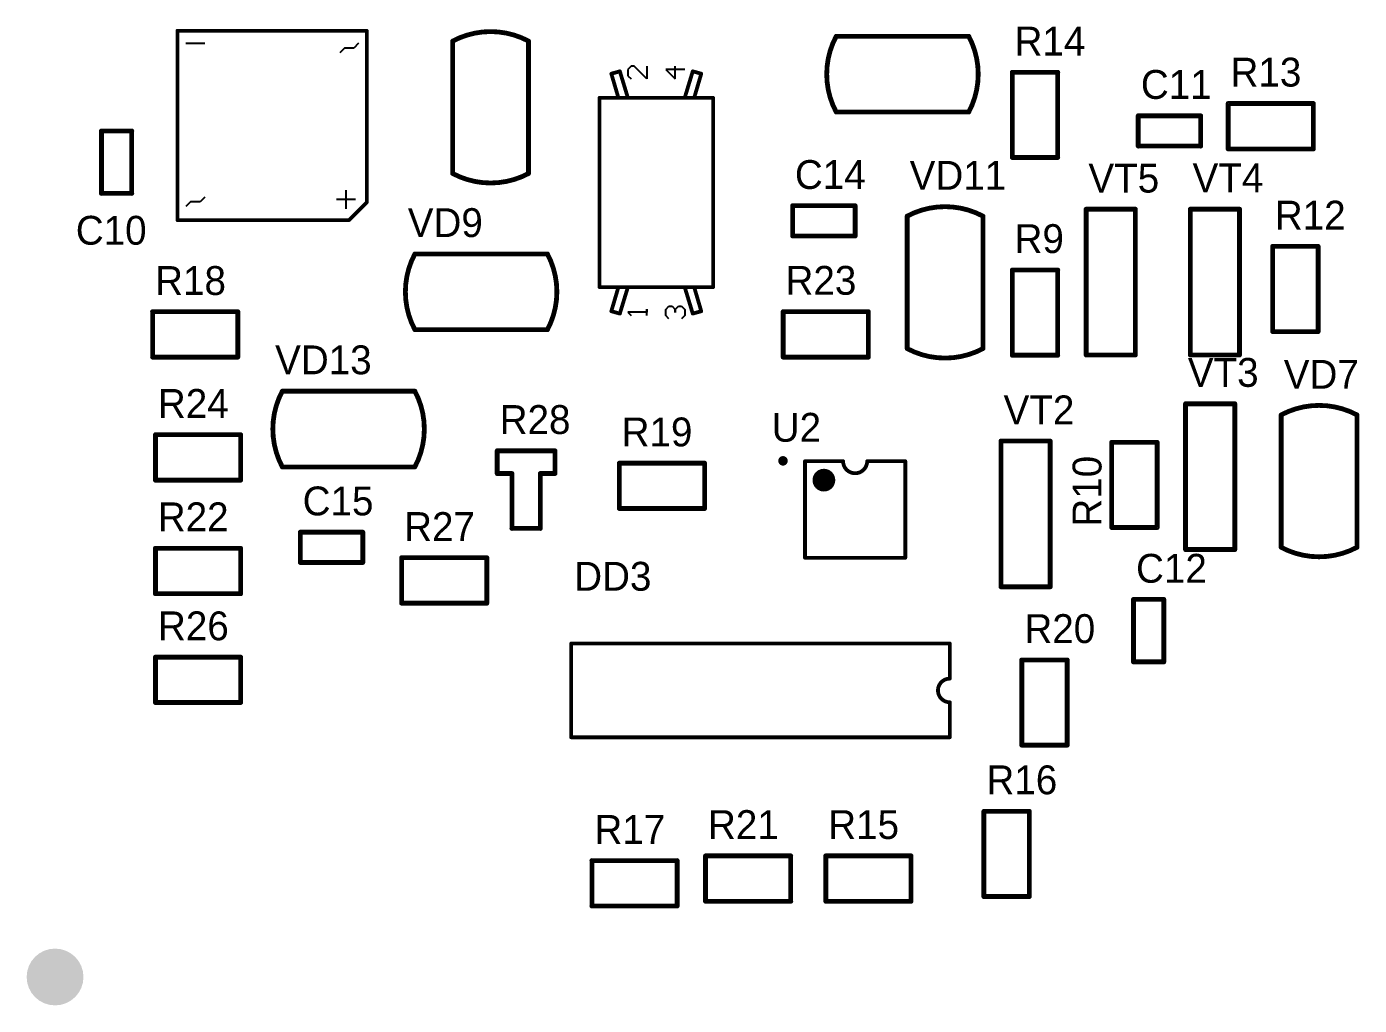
# Model space of a CAD drawing. Header units: millimetres. Extents: x -136 to 150, y -6 to 175.
# Drawn here: x -135.8 to 5, y -6.3 to 97.1 of the extents above; entities that cross this region are included whole.
import ezdxf

# ---------------------------------------------------------------- set-up
doc = ezdxf.new("R2010")
doc.units = ezdxf.units.MM
doc.layers.add('PadHoleLayer', color=156, linetype='Continuous')
doc.layers.add('TopOverlay', color=2, linetype='Continuous')

msp = doc.modelspace()

# ---------------------------------------------------------------- hatches: boundary and pattern name
at = {"layer": 'PadHoleLayer'}
h = msp.add_hatch(color=156, dxfattribs=at)
edge = h.paths.add_edge_path()
edge.add_arc((-132.75, -3.29), 3, 0, 360)

# ---------------------------------------------------------------- linework, layer by layer
at = {"layer": 'TopOverlay'}
for p, q in [((-116.94, 95.35), (-118.94, 95.35)), ((-102.19, 94.87), (-102.69, 94.37)), ((-101.19, 94.87), (-102.19, 94.87)), ((-100.69, 95.37), (-101.19, 94.87)), ((-71.92, 92.95), (-72.25, 92.61)), ((-71.58, 92.95), (-71.92, 92.95)), ((-70.25, 91.61), (-71.58, 92.95)), ((-70.25, 92.95), (-70.25, 91.61)), ((-67.25, 91.61), (-67.25, 92.95)), ((-72.25, 92.61), (-72.25, 91.95)), ((-72.25, 91.95), (-71.92, 91.61)), ((-66.25, 92.61), (-68.25, 92.61)), ((-68.25, 92.61), (-67.25, 91.61)), ((-116.94, 79.11), (-117.44, 78.61)), ((-101.01, 78.87), (-103.01, 78.87)), ((-102.01, 77.87), (-102.01, 79.87)), ((-118.44, 78.61), (-118.94, 78.11)), ((-117.44, 78.61), (-118.44, 78.61)), ((-68.25, 67.26), (-67.92, 67.6)), ((-67.92, 67.6), (-67.58, 67.6)), ((-67.58, 67.6), (-67.25, 67.26)), ((-67.25, 67.26), (-66.92, 67.6)), ((-66.92, 67.6), (-66.58, 67.6)), ((-66.58, 67.6), (-66.25, 67.26)), ((-70.25, 66.95), (-72.25, 66.95)), ((-72.25, 66.95), (-71.92, 66.61)), ((-70.25, 66.61), (-70.25, 67.28)), ((-70.25, 67.28), (-70.25, 66.95)), ((-68.25, 66.6), (-68.25, 67.26)), ((-67.92, 66.26), (-68.25, 66.6)), ((-67.25, 67.26), (-67.25, 66.93)), ((-67.25, 66.93), (-67.25, 67.26)), ((-66.25, 66.6), (-66.58, 66.26)), ((-66.25, 67.26), (-66.25, 66.6))]:
    msp.add_line(p, q, dxfattribs=at)
for points, const_width in [([(-119.83, 76.69), (-119.83, 96.69)], 0.4), ([(-119.83, 96.69), (-99.83, 96.69)], 0.4), ([(-99.83, 78.57), (-99.83, 96.69)], 0.4), ([(-90.75, 81.61), (-90.75, 95.61)], 0.508), ([(-82.75, 81.61), (-82.75, 95.61)], 0.508), ([(-50.25, 96.11), (-36.25, 96.11)], 0.508), ([(-74, 92.16), (-73.1, 92.41)], 0.4), ([(-74, 92.16), (-73.25, 89.61)], 0.4), ([(-73.1, 92.41), (-72.25, 89.61)], 0.4), ([(-66.25, 89.61), (-65.4, 92.41)], 0.4), ([(-65.4, 92.41), (-64.5, 92.16)], 0.4), ([(-65.25, 89.61), (-64.5, 92.16)], 0.4), ([(-31.65, 92.31), (-26.85, 92.31)], 0.508), ([(-31.65, 83.31), (-31.65, 92.31)], 0.508), ([(-26.85, 83.31), (-26.85, 92.31)], 0.508), ([(-75.25, 69.61), (-75.25, 89.61)], 0.4), ([(-75.25, 89.61), (-63.25, 89.61)], 0.4), ([(-63.25, 69.61), (-63.25, 89.61)], 0.4), ([(-8.85, 84.21), (-8.85, 89.01)], 0.508), ([(-8.85, 89.01), (0.15, 89.01)], 0.508), ([(0.15, 84.21), (0.15, 89.01)], 0.508), ([(-50.25, 88.11), (-36.25, 88.11)], 0.508), ([(-18.35, 87.71), (-11.75, 87.71)], 0.508), ([(-18.35, 84.51), (-18.35, 87.71)], 0.508), ([(-11.75, 84.51), (-11.75, 87.71)], 0.508), ([(-127.85, 79.51), (-127.85, 86.11)], 0.508), ([(-127.85, 86.11), (-124.65, 86.11)], 0.508), ([(-124.65, 79.51), (-124.65, 86.11)], 0.508), ([(-18.35, 84.51), (-11.75, 84.51)], 0.508), ([(-8.85, 84.21), (0.15, 84.21)], 0.508), ([(-31.65, 83.31), (-26.85, 83.31)], 0.508), ([(-127.85, 79.51), (-124.65, 79.51)], 0.508), ([(-101.7, 76.69), (-99.83, 78.57)], 0.4), ([(-54.85, 75.01), (-54.85, 78.21)], 0.508), ([(-54.85, 78.21), (-48.25, 78.21)], 0.508), ([(-48.25, 75.01), (-48.25, 78.21)], 0.508), ([(-23.85, 77.84), (-18.65, 77.84)], 0.508), ([(-23.85, 62.44), (-23.85, 77.84)], 0.508), ([(-18.65, 62.44), (-18.65, 77.84)], 0.508), ([(-12.85, 77.84), (-7.65, 77.84)], 0.508), ([(-12.85, 62.44), (-12.85, 77.84)], 0.508), ([(-7.65, 62.44), (-7.65, 77.84)], 0.508), ([(-119.83, 76.69), (-101.7, 76.69)], 0.4), ([(-42.75, 63.11), (-42.75, 77.11)], 0.508), ([(-34.75, 63.11), (-34.75, 77.11)], 0.508), ([(-54.85, 75.01), (-48.25, 75.01)], 0.508), ([(-94.75, 73.11), (-80.75, 73.11)], 0.508), ([(-4.15, 73.91), (0.65, 73.91)], 0.508), ([(-4.15, 64.91), (-4.15, 73.91)], 0.508), ([(0.65, 64.91), (0.65, 73.91)], 0.508), ([(-31.65, 71.41), (-26.85, 71.41)], 0.508), ([(-31.65, 62.41), (-31.65, 71.41)], 0.508), ([(-26.85, 62.41), (-26.85, 71.41)], 0.508), ([(-75.25, 69.61), (-63.25, 69.61)], 0.4), ([(-74, 67.06), (-73.25, 69.61)], 0.4), ([(-73.1, 66.81), (-72.25, 69.61)], 0.4), ([(-66.25, 69.61), (-65.4, 66.81)], 0.4), ([(-65.25, 69.61), (-64.5, 67.06)], 0.4), ([(-122.45, 67.01), (-113.45, 67.01)], 0.508), ([(-122.45, 62.21), (-122.45, 67.01)], 0.508), ([(-113.45, 62.21), (-113.45, 67.01)], 0.508), ([(-74, 67.06), (-73.1, 66.81)], 0.4), ([(-65.4, 66.81), (-64.5, 67.06)], 0.4), ([(-55.85, 62.21), (-55.85, 67.01)], 0.508), ([(-55.85, 67.01), (-46.85, 67.01)], 0.508), ([(-46.85, 62.21), (-46.85, 67.01)], 0.508), ([(-94.75, 65.11), (-80.75, 65.11)], 0.508), ([(-4.15, 64.91), (0.65, 64.91)], 0.508), ([(-122.45, 62.21), (-113.45, 62.21)], 0.508), ([(-55.85, 62.21), (-46.85, 62.21)], 0.508), ([(-31.65, 62.41), (-26.85, 62.41)], 0.508), ([(-23.85, 62.44), (-18.65, 62.44)], 0.508), ([(-12.85, 62.44), (-7.65, 62.44)], 0.508), ([(-108.75, 58.61), (-94.75, 58.61)], 0.508), ([(-13.35, 57.28), (-8.15, 57.28)], 0.508), ([(-13.35, 41.88), (-13.35, 57.28)], 0.508), ([(-8.15, 41.88), (-8.15, 57.28)], 0.508), ([(-3.25, 42.11), (-3.25, 56.11)], 0.508), ([(4.75, 42.11), (4.75, 56.11)], 0.508), ([(-122.15, 54.01), (-113.15, 54.01)], 0.508), ([(-122.15, 49.21), (-122.15, 54.01)], 0.508), ([(-113.15, 49.21), (-113.15, 54.01)], 0.508), ([(-32.85, 53.34), (-27.65, 53.34)], 0.508), ([(-32.85, 37.94), (-32.85, 53.34)], 0.508), ([(-27.65, 37.94), (-27.65, 53.34)], 0.508), ([(-86.05, 49.91), (-86.05, 52.31)], 0.508), ([(-86.05, 52.31), (-79.95, 52.31)], 0.508), ([(-79.95, 49.91), (-79.95, 52.31)], 0.508), ([(-21.15, 53.21), (-16.35, 53.21)], 0.508), ([(-21.15, 44.21), (-21.15, 53.21)], 0.508), ([(-16.35, 44.21), (-16.35, 53.21)], 0.508), ([(-108.75, 50.61), (-94.75, 50.61)], 0.508), ([(-73.15, 51.01), (-64.15, 51.01)], 0.508), ([(-73.15, 46.21), (-73.15, 51.01)], 0.508), ([(-64.15, 46.21), (-64.15, 51.01)], 0.508), ([(-53.55, 51.21), (-49.52, 51.21)], 0.4), ([(-53.55, 41.01), (-53.55, 51.21)], 0.4), ([(-46.98, 51.21), (-42.95, 51.21)], 0.4), ([(-42.95, 41.01), (-42.95, 51.21)], 0.4), ([(-122.15, 49.21), (-113.15, 49.21)], 0.508), ([(-86.05, 49.91), (-84.5, 49.91)], 0.508), ([(-84.5, 44.11), (-84.5, 49.91)], 0.508), ([(-81.5, 49.91), (-79.95, 49.91)], 0.508), ([(-81.5, 44.11), (-81.5, 49.91)], 0.508), ([(-73.15, 46.21), (-64.15, 46.21)], 0.508), ([(-106.85, 43.71), (-100.25, 43.71)], 0.508), ([(-106.85, 40.51), (-106.85, 43.71)], 0.508), ([(-100.25, 40.51), (-100.25, 43.71)], 0.508), ([(-84.5, 44.11), (-81.5, 44.11)], 0.508), ([(-21.15, 44.21), (-16.35, 44.21)], 0.508), ([(-122.15, 42.01), (-113.15, 42.01)], 0.508), ([(-122.15, 37.21), (-122.15, 42.01)], 0.508), ([(-113.15, 37.21), (-113.15, 42.01)], 0.508), ([(-96.15, 41.01), (-87.15, 41.01)], 0.508), ([(-96.15, 36.21), (-96.15, 41.01)], 0.508), ([(-87.15, 36.21), (-87.15, 41.01)], 0.508), ([(-53.55, 41.01), (-42.95, 41.01)], 0.4), ([(-13.35, 41.88), (-8.15, 41.88)], 0.508), ([(-106.85, 40.51), (-100.25, 40.51)], 0.508), ([(-32.85, 37.94), (-27.65, 37.94)], 0.508), ([(-122.15, 37.21), (-113.15, 37.21)], 0.508), ([(-18.85, 30.01), (-18.85, 36.61)], 0.508), ([(-18.85, 36.61), (-15.65, 36.61)], 0.508), ([(-15.65, 30.01), (-15.65, 36.61)], 0.508), ([(-96.15, 36.21), (-87.15, 36.21)], 0.508), ([(-78.25, 31.94), (-38.25, 31.94)], 0.4), ([(-78.25, 22.04), (-78.25, 31.94)], 0.4), ([(-38.25, 28.24), (-38.25, 31.94)], 0.4), ([(-122.15, 30.51), (-113.15, 30.51)], 0.508), ([(-122.15, 25.71), (-122.15, 30.51)], 0.508), ([(-113.15, 25.71), (-113.15, 30.51)], 0.508), ([(-30.65, 30.21), (-25.85, 30.21)], 0.508), ([(-30.65, 21.21), (-30.65, 30.21)], 0.508), ([(-25.85, 21.21), (-25.85, 30.21)], 0.508), ([(-18.85, 30.01), (-15.65, 30.01)], 0.508), ([(-122.15, 25.71), (-113.15, 25.71)], 0.508), ([(-38.25, 22.04), (-38.25, 25.74)], 0.4), ([(-78.25, 22.04), (-38.25, 22.04)], 0.4), ([(-30.65, 21.21), (-25.85, 21.21)], 0.508), ([(-34.65, 14.21), (-29.85, 14.21)], 0.508), ([(-34.65, 5.21), (-34.65, 14.21)], 0.508), ([(-29.85, 5.21), (-29.85, 14.21)], 0.508), ([(-76.05, 4.21), (-76.05, 9.01)], 0.508), ([(-76.05, 9.01), (-67.05, 9.01)], 0.508), ([(-67.05, 4.21), (-67.05, 9.01)], 0.508), ([(-64.05, 4.71), (-64.05, 9.51)], 0.508), ([(-64.05, 9.51), (-55.05, 9.51)], 0.508), ([(-55.05, 4.71), (-55.05, 9.51)], 0.508), ([(-51.35, 4.71), (-51.35, 9.51)], 0.508), ([(-51.35, 9.51), (-42.35, 9.51)], 0.508), ([(-42.35, 4.71), (-42.35, 9.51)], 0.508), ([(-76.05, 4.21), (-67.05, 4.21)], 0.508), ([(-64.05, 4.71), (-55.05, 4.71)], 0.508), ([(-51.35, 4.71), (-42.35, 4.71)], 0.508), ([(-34.65, 5.21), (-29.85, 5.21)], 0.508)]:
    msp.add_lwpolyline(points, dxfattribs=dict(at, const_width=const_width))
for points, const_width in [([(-119.93, 96.69, 1), (-119.73, 96.69, 1)], 0.2), ([(-119.93, 96.69, 1), (-119.73, 96.69, 1)], 0.2), ([(-99.93, 96.69, 1), (-99.73, 96.69, 1)], 0.2), ([(-99.93, 96.69, 1), (-99.73, 96.69, 1)], 0.2), ([(-90.88, 95.61, 1), (-90.62, 95.61, 1)], 0.254), ([(-90.88, 95.61, 1), (-90.62, 95.61, 1)], 0.254), ([(-82.88, 95.61, 1), (-82.62, 95.61, 1)], 0.254), ([(-82.88, 95.61, 1), (-82.62, 95.61, 1)], 0.254), ([(-50.38, 96.11, 1), (-50.12, 96.11, 1)], 0.254), ([(-50.38, 96.11, 1), (-50.12, 96.11, 1)], 0.254), ([(-36.38, 96.11, 1), (-36.12, 96.11, 1)], 0.254), ([(-36.38, 96.11, 1), (-36.12, 96.11, 1)], 0.254), ([(-74.1, 92.16, 1), (-73.9, 92.16, 1)], 0.2), ([(-74.1, 92.16, 1), (-73.9, 92.16, 1)], 0.2), ([(-73.2, 92.41, 1), (-73, 92.41, 1)], 0.2), ([(-73.2, 92.41, 1), (-73, 92.41, 1)], 0.2), ([(-65.5, 92.41, 1), (-65.3, 92.41, 1)], 0.2), ([(-65.5, 92.41, 1), (-65.3, 92.41, 1)], 0.2), ([(-64.6, 92.16, 1), (-64.4, 92.16, 1)], 0.2), ([(-64.6, 92.16, 1), (-64.4, 92.16, 1)], 0.2), ([(-31.78, 92.31, 1), (-31.52, 92.31, 1)], 0.254), ([(-31.78, 92.31, 1), (-31.52, 92.31, 1)], 0.254), ([(-26.98, 92.31, 1), (-26.72, 92.31, 1)], 0.254), ([(-26.98, 92.31, 1), (-26.72, 92.31, 1)], 0.254), ([(-75.35, 89.61, 1), (-75.15, 89.61, 1)], 0.2), ([(-75.35, 89.61, 1), (-75.15, 89.61, 1)], 0.2), ([(-73.35, 89.61, 1), (-73.15, 89.61, 1)], 0.2), ([(-72.35, 89.61, 1), (-72.15, 89.61, 1)], 0.2), ([(-66.35, 89.61, 1), (-66.15, 89.61, 1)], 0.2), ([(-65.35, 89.61, 1), (-65.15, 89.61, 1)], 0.2), ([(-63.35, 89.61, 1), (-63.15, 89.61, 1)], 0.2), ([(-63.35, 89.61, 1), (-63.15, 89.61, 1)], 0.2), ([(-8.98, 89.01, 1), (-8.72, 89.01, 1)], 0.254), ([(-8.98, 89.01, 1), (-8.72, 89.01, 1)], 0.254), ([(0.02, 89.01, 1), (0.28, 89.01, 1)], 0.254), ([(0.02, 89.01, 1), (0.28, 89.01, 1)], 0.254), ([(-50.38, 88.11, 1), (-50.12, 88.11, 1)], 0.254), ([(-50.38, 88.11, 1), (-50.12, 88.11, 1)], 0.254), ([(-36.38, 88.11, 1), (-36.12, 88.11, 1)], 0.254), ([(-36.38, 88.11, 1), (-36.12, 88.11, 1)], 0.254), ([(-18.48, 87.71, 1), (-18.22, 87.71, 1)], 0.254), ([(-18.48, 87.71, 1), (-18.22, 87.71, 1)], 0.254), ([(-11.88, 87.71, 1), (-11.62, 87.71, 1)], 0.254), ([(-11.88, 87.71, 1), (-11.62, 87.71, 1)], 0.254), ([(-127.98, 86.11, 1), (-127.72, 86.11, 1)], 0.254), ([(-127.98, 86.11, 1), (-127.72, 86.11, 1)], 0.254), ([(-124.78, 86.11, 1), (-124.52, 86.11, 1)], 0.254), ([(-124.78, 86.11, 1), (-124.52, 86.11, 1)], 0.254), ([(-18.48, 84.51, 1), (-18.22, 84.51, 1)], 0.254), ([(-18.48, 84.51, 1), (-18.22, 84.51, 1)], 0.254), ([(-11.88, 84.51, 1), (-11.62, 84.51, 1)], 0.254), ([(-11.88, 84.51, 1), (-11.62, 84.51, 1)], 0.254), ([(-8.98, 84.21, 1), (-8.72, 84.21, 1)], 0.254), ([(-8.98, 84.21, 1), (-8.72, 84.21, 1)], 0.254), ([(0.02, 84.21, 1), (0.28, 84.21, 1)], 0.254), ([(0.02, 84.21, 1), (0.28, 84.21, 1)], 0.254), ([(-31.78, 83.31, 1), (-31.52, 83.31, 1)], 0.254), ([(-31.78, 83.31, 1), (-31.52, 83.31, 1)], 0.254), ([(-26.98, 83.31, 1), (-26.72, 83.31, 1)], 0.254), ([(-26.98, 83.31, 1), (-26.72, 83.31, 1)], 0.254), ([(-90.88, 81.61, 1), (-90.62, 81.61, 1)], 0.254), ([(-90.88, 81.61, 1), (-90.62, 81.61, 1)], 0.254), ([(-82.88, 81.61, 1), (-82.62, 81.61, 1)], 0.254), ([(-82.88, 81.61, 1), (-82.62, 81.61, 1)], 0.254), ([(-127.98, 79.51, 1), (-127.72, 79.51, 1)], 0.254), ([(-127.98, 79.51, 1), (-127.72, 79.51, 1)], 0.254), ([(-124.78, 79.51, 1), (-124.52, 79.51, 1)], 0.254), ([(-124.78, 79.51, 1), (-124.52, 79.51, 1)], 0.254), ([(-99.93, 78.57, 1), (-99.73, 78.57, 1)], 0.2), ([(-99.93, 78.57, 1), (-99.73, 78.57, 1)], 0.2), ([(-54.98, 78.21, 1), (-54.72, 78.21, 1)], 0.254), ([(-54.98, 78.21, 1), (-54.72, 78.21, 1)], 0.254), ([(-48.38, 78.21, 1), (-48.12, 78.21, 1)], 0.254), ([(-48.38, 78.21, 1), (-48.12, 78.21, 1)], 0.254), ([(-23.98, 77.84, 1), (-23.72, 77.84, 1)], 0.254), ([(-23.98, 77.84, 1), (-23.72, 77.84, 1)], 0.254), ([(-18.78, 77.84, 1), (-18.52, 77.84, 1)], 0.254), ([(-18.78, 77.84, 1), (-18.52, 77.84, 1)], 0.254), ([(-12.98, 77.84, 1), (-12.72, 77.84, 1)], 0.254), ([(-12.98, 77.84, 1), (-12.72, 77.84, 1)], 0.254), ([(-7.78, 77.84, 1), (-7.52, 77.84, 1)], 0.254), ([(-7.78, 77.84, 1), (-7.52, 77.84, 1)], 0.254), ([(-119.93, 76.69, 1), (-119.73, 76.69, 1)], 0.2), ([(-119.93, 76.69, 1), (-119.73, 76.69, 1)], 0.2), ([(-101.8, 76.69, 1), (-101.6, 76.69, 1)], 0.2), ([(-101.8, 76.69, 1), (-101.6, 76.69, 1)], 0.2), ([(-42.88, 77.11, 1), (-42.62, 77.11, 1)], 0.254), ([(-42.88, 77.11, 1), (-42.62, 77.11, 1)], 0.254), ([(-34.88, 77.11, 1), (-34.62, 77.11, 1)], 0.254), ([(-34.88, 77.11, 1), (-34.62, 77.11, 1)], 0.254), ([(-54.98, 75.01, 1), (-54.72, 75.01, 1)], 0.254), ([(-54.98, 75.01, 1), (-54.72, 75.01, 1)], 0.254), ([(-48.38, 75.01, 1), (-48.12, 75.01, 1)], 0.254), ([(-48.38, 75.01, 1), (-48.12, 75.01, 1)], 0.254), ([(-94.88, 73.11, 1), (-94.62, 73.11, 1)], 0.254), ([(-94.88, 73.11, 1), (-94.62, 73.11, 1)], 0.254), ([(-80.88, 73.11, 1), (-80.62, 73.11, 1)], 0.254), ([(-80.88, 73.11, 1), (-80.62, 73.11, 1)], 0.254), ([(-4.28, 73.91, 1), (-4.02, 73.91, 1)], 0.254), ([(-4.28, 73.91, 1), (-4.02, 73.91, 1)], 0.254), ([(0.52, 73.91, 1), (0.78, 73.91, 1)], 0.254), ([(0.52, 73.91, 1), (0.78, 73.91, 1)], 0.254), ([(-31.78, 71.41, 1), (-31.52, 71.41, 1)], 0.254), ([(-31.78, 71.41, 1), (-31.52, 71.41, 1)], 0.254), ([(-26.98, 71.41, 1), (-26.72, 71.41, 1)], 0.254), ([(-26.98, 71.41, 1), (-26.72, 71.41, 1)], 0.254), ([(-75.35, 69.61, 1), (-75.15, 69.61, 1)], 0.2), ([(-75.35, 69.61, 1), (-75.15, 69.61, 1)], 0.2), ([(-73.35, 69.61, 1), (-73.15, 69.61, 1)], 0.2), ([(-72.35, 69.61, 1), (-72.15, 69.61, 1)], 0.2), ([(-66.35, 69.61, 1), (-66.15, 69.61, 1)], 0.2), ([(-65.35, 69.61, 1), (-65.15, 69.61, 1)], 0.2), ([(-63.35, 69.61, 1), (-63.15, 69.61, 1)], 0.2), ([(-63.35, 69.61, 1), (-63.15, 69.61, 1)], 0.2), ([(-122.58, 67.01, 1), (-122.32, 67.01, 1)], 0.254), ([(-122.58, 67.01, 1), (-122.32, 67.01, 1)], 0.254), ([(-113.58, 67.01, 1), (-113.32, 67.01, 1)], 0.254), ([(-113.58, 67.01, 1), (-113.32, 67.01, 1)], 0.254), ([(-74.1, 67.06, 1), (-73.9, 67.06, 1)], 0.2), ([(-74.1, 67.06, 1), (-73.9, 67.06, 1)], 0.2), ([(-73.2, 66.81, 1), (-73, 66.81, 1)], 0.2), ([(-73.2, 66.81, 1), (-73, 66.81, 1)], 0.2), ([(-65.5, 66.81, 1), (-65.3, 66.81, 1)], 0.2), ([(-65.5, 66.81, 1), (-65.3, 66.81, 1)], 0.2), ([(-64.6, 67.06, 1), (-64.4, 67.06, 1)], 0.2), ([(-64.6, 67.06, 1), (-64.4, 67.06, 1)], 0.2), ([(-55.98, 67.01, 1), (-55.72, 67.01, 1)], 0.254), ([(-55.98, 67.01, 1), (-55.72, 67.01, 1)], 0.254), ([(-46.98, 67.01, 1), (-46.72, 67.01, 1)], 0.254), ([(-46.98, 67.01, 1), (-46.72, 67.01, 1)], 0.254), ([(-94.88, 65.11, 1), (-94.62, 65.11, 1)], 0.254), ([(-94.88, 65.11, 1), (-94.62, 65.11, 1)], 0.254), ([(-80.88, 65.11, 1), (-80.62, 65.11, 1)], 0.254), ([(-80.88, 65.11, 1), (-80.62, 65.11, 1)], 0.254), ([(-4.28, 64.91, 1), (-4.02, 64.91, 1)], 0.254), ([(-4.28, 64.91, 1), (-4.02, 64.91, 1)], 0.254), ([(0.52, 64.91, 1), (0.78, 64.91, 1)], 0.254), ([(0.52, 64.91, 1), (0.78, 64.91, 1)], 0.254), ([(-42.88, 63.11, 1), (-42.62, 63.11, 1)], 0.254), ([(-42.88, 63.11, 1), (-42.62, 63.11, 1)], 0.254), ([(-34.88, 63.11, 1), (-34.62, 63.11, 1)], 0.254), ([(-34.88, 63.11, 1), (-34.62, 63.11, 1)], 0.254), ([(-122.58, 62.21, 1), (-122.32, 62.21, 1)], 0.254), ([(-122.58, 62.21, 1), (-122.32, 62.21, 1)], 0.254), ([(-113.58, 62.21, 1), (-113.32, 62.21, 1)], 0.254), ([(-113.58, 62.21, 1), (-113.32, 62.21, 1)], 0.254), ([(-55.98, 62.21, 1), (-55.72, 62.21, 1)], 0.254), ([(-55.98, 62.21, 1), (-55.72, 62.21, 1)], 0.254), ([(-46.98, 62.21, 1), (-46.72, 62.21, 1)], 0.254), ([(-46.98, 62.21, 1), (-46.72, 62.21, 1)], 0.254), ([(-31.78, 62.41, 1), (-31.52, 62.41, 1)], 0.254), ([(-31.78, 62.41, 1), (-31.52, 62.41, 1)], 0.254), ([(-26.98, 62.41, 1), (-26.72, 62.41, 1)], 0.254), ([(-26.98, 62.41, 1), (-26.72, 62.41, 1)], 0.254), ([(-23.98, 62.44, 1), (-23.72, 62.44, 1)], 0.254), ([(-23.98, 62.44, 1), (-23.72, 62.44, 1)], 0.254), ([(-18.78, 62.44, 1), (-18.52, 62.44, 1)], 0.254), ([(-18.78, 62.44, 1), (-18.52, 62.44, 1)], 0.254), ([(-12.98, 62.44, 1), (-12.72, 62.44, 1)], 0.254), ([(-12.98, 62.44, 1), (-12.72, 62.44, 1)], 0.254), ([(-7.78, 62.44, 1), (-7.52, 62.44, 1)], 0.254), ([(-7.78, 62.44, 1), (-7.52, 62.44, 1)], 0.254), ([(-108.88, 58.61, 1), (-108.62, 58.61, 1)], 0.254), ([(-108.88, 58.61, 1), (-108.62, 58.61, 1)], 0.254), ([(-94.88, 58.61, 1), (-94.62, 58.61, 1)], 0.254), ([(-94.88, 58.61, 1), (-94.62, 58.61, 1)], 0.254), ([(-13.48, 57.28, 1), (-13.22, 57.28, 1)], 0.254), ([(-13.48, 57.28, 1), (-13.22, 57.28, 1)], 0.254), ([(-8.28, 57.28, 1), (-8.02, 57.28, 1)], 0.254), ([(-8.28, 57.28, 1), (-8.02, 57.28, 1)], 0.254), ([(-3.38, 56.11, 1), (-3.12, 56.11, 1)], 0.254), ([(-3.38, 56.11, 1), (-3.12, 56.11, 1)], 0.254), ([(4.62, 56.11, 1), (4.88, 56.11, 1)], 0.254), ([(4.62, 56.11, 1), (4.88, 56.11, 1)], 0.254), ([(-122.28, 54.01, 1), (-122.02, 54.01, 1)], 0.254), ([(-122.28, 54.01, 1), (-122.02, 54.01, 1)], 0.254), ([(-113.28, 54.01, 1), (-113.02, 54.01, 1)], 0.254), ([(-113.28, 54.01, 1), (-113.02, 54.01, 1)], 0.254), ([(-32.98, 53.34, 1), (-32.72, 53.34, 1)], 0.254), ([(-32.98, 53.34, 1), (-32.72, 53.34, 1)], 0.254), ([(-27.78, 53.34, 1), (-27.52, 53.34, 1)], 0.254), ([(-27.78, 53.34, 1), (-27.52, 53.34, 1)], 0.254), ([(-86.18, 52.31, 1), (-85.92, 52.31, 1)], 0.254), ([(-86.18, 52.31, 1), (-85.92, 52.31, 1)], 0.254), ([(-80.08, 52.31, 1), (-79.82, 52.31, 1)], 0.254), ([(-80.08, 52.31, 1), (-79.82, 52.31, 1)], 0.254), ([(-21.28, 53.21, 1), (-21.02, 53.21, 1)], 0.254), ([(-21.28, 53.21, 1), (-21.02, 53.21, 1)], 0.254), ([(-16.48, 53.21, 1), (-16.22, 53.21, 1)], 0.254), ([(-16.48, 53.21, 1), (-16.22, 53.21, 1)], 0.254), ([(-108.88, 50.61, 1), (-108.62, 50.61, 1)], 0.254), ([(-108.88, 50.61, 1), (-108.62, 50.61, 1)], 0.254), ([(-94.88, 50.61, 1), (-94.62, 50.61, 1)], 0.254), ([(-94.88, 50.61, 1), (-94.62, 50.61, 1)], 0.254), ([(-73.28, 51.01, 1), (-73.02, 51.01, 1)], 0.254), ([(-73.28, 51.01, 1), (-73.02, 51.01, 1)], 0.254), ([(-64.28, 51.01, 1), (-64.02, 51.01, 1)], 0.254), ([(-64.28, 51.01, 1), (-64.02, 51.01, 1)], 0.254), ([(-55.62, 51.25, 1), (-56.12, 51.25, 1)], 0.5), ([(-56.25, 51.25, 1), (-56, 51.25, 1)], 0.25), ([(-55.75, 51.25, 1), (-55.5, 51.25, 1)], 0.25), ([(-53.65, 51.21, 1), (-53.45, 51.21, 1)], 0.2), ([(-53.65, 51.21, 1), (-53.45, 51.21, 1)], 0.2), ([(-49.62, 51.21, 1), (-49.42, 51.21, 1)], 0.2), ([(-49.62, 51.21, 1), (-49.42, 51.21, 1)], 0.2), ([(-47.08, 51.21, 1), (-46.88, 51.21, 1)], 0.2), ([(-47.08, 51.21, 1), (-46.88, 51.21, 1)], 0.2), ([(-43.05, 51.21, 1), (-42.85, 51.21, 1)], 0.2), ([(-43.05, 51.21, 1), (-42.85, 51.21, 1)], 0.2), ([(-122.28, 49.21, 1), (-122.02, 49.21, 1)], 0.254), ([(-122.28, 49.21, 1), (-122.02, 49.21, 1)], 0.254), ([(-113.28, 49.21, 1), (-113.02, 49.21, 1)], 0.254), ([(-113.28, 49.21, 1), (-113.02, 49.21, 1)], 0.254), ([(-86.18, 49.91, 1), (-85.92, 49.91, 1)], 0.254), ([(-86.18, 49.91, 1), (-85.92, 49.91, 1)], 0.254), ([(-84.63, 49.91, 1), (-84.37, 49.91, 1)], 0.254), ([(-84.63, 49.91, 1), (-84.37, 49.91, 1)], 0.254), ([(-81.63, 49.91, 1), (-81.37, 49.91, 1)], 0.254), ([(-81.63, 49.91, 1), (-81.37, 49.91, 1)], 0.254), ([(-80.08, 49.91, 1), (-79.82, 49.91, 1)], 0.254), ([(-80.08, 49.91, 1), (-79.82, 49.91, 1)], 0.254), ([(-50.95, 49.21, 1), (-52.15, 49.21, 1)], 1.2), ([(-52.45, 49.21, 1), (-51.85, 49.21, 1)], 0.6), ([(-51.25, 49.21, 1), (-50.65, 49.21, 1)], 0.6), ([(-73.28, 46.21, 1), (-73.02, 46.21, 1)], 0.254), ([(-73.28, 46.21, 1), (-73.02, 46.21, 1)], 0.254), ([(-64.28, 46.21, 1), (-64.02, 46.21, 1)], 0.254), ([(-64.28, 46.21, 1), (-64.02, 46.21, 1)], 0.254), ([(-106.98, 43.71, 1), (-106.72, 43.71, 1)], 0.254), ([(-106.98, 43.71, 1), (-106.72, 43.71, 1)], 0.254), ([(-100.38, 43.71, 1), (-100.12, 43.71, 1)], 0.254), ([(-100.38, 43.71, 1), (-100.12, 43.71, 1)], 0.254), ([(-84.63, 44.11, 1), (-84.37, 44.11, 1)], 0.254), ([(-84.63, 44.11, 1), (-84.37, 44.11, 1)], 0.254), ([(-81.63, 44.11, 1), (-81.37, 44.11, 1)], 0.254), ([(-81.63, 44.11, 1), (-81.37, 44.11, 1)], 0.254), ([(-21.28, 44.21, 1), (-21.02, 44.21, 1)], 0.254), ([(-21.28, 44.21, 1), (-21.02, 44.21, 1)], 0.254), ([(-16.48, 44.21, 1), (-16.22, 44.21, 1)], 0.254), ([(-16.48, 44.21, 1), (-16.22, 44.21, 1)], 0.254), ([(-122.28, 42.01, 1), (-122.02, 42.01, 1)], 0.254), ([(-122.28, 42.01, 1), (-122.02, 42.01, 1)], 0.254), ([(-113.28, 42.01, 1), (-113.02, 42.01, 1)], 0.254), ([(-113.28, 42.01, 1), (-113.02, 42.01, 1)], 0.254), ([(-3.38, 42.11, 1), (-3.12, 42.11, 1)], 0.254), ([(-3.38, 42.11, 1), (-3.12, 42.11, 1)], 0.254), ([(4.62, 42.11, 1), (4.88, 42.11, 1)], 0.254), ([(4.62, 42.11, 1), (4.88, 42.11, 1)], 0.254), ([(-96.28, 41.01, 1), (-96.02, 41.01, 1)], 0.254), ([(-96.28, 41.01, 1), (-96.02, 41.01, 1)], 0.254), ([(-87.28, 41.01, 1), (-87.02, 41.01, 1)], 0.254), ([(-87.28, 41.01, 1), (-87.02, 41.01, 1)], 0.254), ([(-53.65, 41.01, 1), (-53.45, 41.01, 1)], 0.2), ([(-53.65, 41.01, 1), (-53.45, 41.01, 1)], 0.2), ([(-43.05, 41.01, 1), (-42.85, 41.01, 1)], 0.2), ([(-43.05, 41.01, 1), (-42.85, 41.01, 1)], 0.2), ([(-13.48, 41.88, 1), (-13.22, 41.88, 1)], 0.254), ([(-13.48, 41.88, 1), (-13.22, 41.88, 1)], 0.254), ([(-8.28, 41.88, 1), (-8.02, 41.88, 1)], 0.254), ([(-8.28, 41.88, 1), (-8.02, 41.88, 1)], 0.254), ([(-106.98, 40.51, 1), (-106.72, 40.51, 1)], 0.254), ([(-106.98, 40.51, 1), (-106.72, 40.51, 1)], 0.254), ([(-100.38, 40.51, 1), (-100.12, 40.51, 1)], 0.254), ([(-100.38, 40.51, 1), (-100.12, 40.51, 1)], 0.254), ([(-32.98, 37.94, 1), (-32.72, 37.94, 1)], 0.254), ([(-32.98, 37.94, 1), (-32.72, 37.94, 1)], 0.254), ([(-27.78, 37.94, 1), (-27.52, 37.94, 1)], 0.254), ([(-27.78, 37.94, 1), (-27.52, 37.94, 1)], 0.254), ([(-122.28, 37.21, 1), (-122.02, 37.21, 1)], 0.254), ([(-122.28, 37.21, 1), (-122.02, 37.21, 1)], 0.254), ([(-113.28, 37.21, 1), (-113.02, 37.21, 1)], 0.254), ([(-113.28, 37.21, 1), (-113.02, 37.21, 1)], 0.254), ([(-18.98, 36.61, 1), (-18.72, 36.61, 1)], 0.254), ([(-18.98, 36.61, 1), (-18.72, 36.61, 1)], 0.254), ([(-15.78, 36.61, 1), (-15.52, 36.61, 1)], 0.254), ([(-15.78, 36.61, 1), (-15.52, 36.61, 1)], 0.254), ([(-96.28, 36.21, 1), (-96.02, 36.21, 1)], 0.254), ([(-96.28, 36.21, 1), (-96.02, 36.21, 1)], 0.254), ([(-87.28, 36.21, 1), (-87.02, 36.21, 1)], 0.254), ([(-87.28, 36.21, 1), (-87.02, 36.21, 1)], 0.254), ([(-78.35, 31.94, 1), (-78.15, 31.94, 1)], 0.2), ([(-78.35, 31.94, 1), (-78.15, 31.94, 1)], 0.2), ([(-38.35, 31.94, 1), (-38.15, 31.94, 1)], 0.2), ([(-38.35, 31.94, 1), (-38.15, 31.94, 1)], 0.2), ([(-122.28, 30.51, 1), (-122.02, 30.51, 1)], 0.254), ([(-122.28, 30.51, 1), (-122.02, 30.51, 1)], 0.254), ([(-113.28, 30.51, 1), (-113.02, 30.51, 1)], 0.254), ([(-113.28, 30.51, 1), (-113.02, 30.51, 1)], 0.254), ([(-30.78, 30.21, 1), (-30.52, 30.21, 1)], 0.254), ([(-30.78, 30.21, 1), (-30.52, 30.21, 1)], 0.254), ([(-25.98, 30.21, 1), (-25.72, 30.21, 1)], 0.254), ([(-25.98, 30.21, 1), (-25.72, 30.21, 1)], 0.254), ([(-18.98, 30.01, 1), (-18.72, 30.01, 1)], 0.254), ([(-18.98, 30.01, 1), (-18.72, 30.01, 1)], 0.254), ([(-15.78, 30.01, 1), (-15.52, 30.01, 1)], 0.254), ([(-15.78, 30.01, 1), (-15.52, 30.01, 1)], 0.254), ([(-38.35, 28.24, 1), (-38.15, 28.24, 1)], 0.2), ([(-38.35, 28.24, 1), (-38.15, 28.24, 1)], 0.2), ([(-122.28, 25.71, 1), (-122.02, 25.71, 1)], 0.254), ([(-122.28, 25.71, 1), (-122.02, 25.71, 1)], 0.254), ([(-113.28, 25.71, 1), (-113.02, 25.71, 1)], 0.254), ([(-113.28, 25.71, 1), (-113.02, 25.71, 1)], 0.254), ([(-38.35, 25.74, 1), (-38.15, 25.74, 1)], 0.2), ([(-38.35, 25.74, 1), (-38.15, 25.74, 1)], 0.2), ([(-78.35, 22.04, 1), (-78.15, 22.04, 1)], 0.2), ([(-78.35, 22.04, 1), (-78.15, 22.04, 1)], 0.2), ([(-38.35, 22.04, 1), (-38.15, 22.04, 1)], 0.2), ([(-38.35, 22.04, 1), (-38.15, 22.04, 1)], 0.2), ([(-30.78, 21.21, 1), (-30.52, 21.21, 1)], 0.254), ([(-30.78, 21.21, 1), (-30.52, 21.21, 1)], 0.254), ([(-25.98, 21.21, 1), (-25.72, 21.21, 1)], 0.254), ([(-25.98, 21.21, 1), (-25.72, 21.21, 1)], 0.254), ([(-34.78, 14.21, 1), (-34.52, 14.21, 1)], 0.254), ([(-34.78, 14.21, 1), (-34.52, 14.21, 1)], 0.254), ([(-29.98, 14.21, 1), (-29.72, 14.21, 1)], 0.254), ([(-29.98, 14.21, 1), (-29.72, 14.21, 1)], 0.254), ([(-76.18, 9.01, 1), (-75.92, 9.01, 1)], 0.254), ([(-76.18, 9.01, 1), (-75.92, 9.01, 1)], 0.254), ([(-67.18, 9.01, 1), (-66.92, 9.01, 1)], 0.254), ([(-67.18, 9.01, 1), (-66.92, 9.01, 1)], 0.254), ([(-64.18, 9.51, 1), (-63.92, 9.51, 1)], 0.254), ([(-64.18, 9.51, 1), (-63.92, 9.51, 1)], 0.254), ([(-55.18, 9.51, 1), (-54.92, 9.51, 1)], 0.254), ([(-55.18, 9.51, 1), (-54.92, 9.51, 1)], 0.254), ([(-51.48, 9.51, 1), (-51.22, 9.51, 1)], 0.254), ([(-51.48, 9.51, 1), (-51.22, 9.51, 1)], 0.254), ([(-42.48, 9.51, 1), (-42.22, 9.51, 1)], 0.254), ([(-42.48, 9.51, 1), (-42.22, 9.51, 1)], 0.254), ([(-76.18, 4.21, 1), (-75.92, 4.21, 1)], 0.254), ([(-76.18, 4.21, 1), (-75.92, 4.21, 1)], 0.254), ([(-67.18, 4.21, 1), (-66.92, 4.21, 1)], 0.254), ([(-67.18, 4.21, 1), (-66.92, 4.21, 1)], 0.254), ([(-64.18, 4.71, 1), (-63.92, 4.71, 1)], 0.254), ([(-64.18, 4.71, 1), (-63.92, 4.71, 1)], 0.254), ([(-55.18, 4.71, 1), (-54.92, 4.71, 1)], 0.254), ([(-55.18, 4.71, 1), (-54.92, 4.71, 1)], 0.254), ([(-51.48, 4.71, 1), (-51.22, 4.71, 1)], 0.254), ([(-51.48, 4.71, 1), (-51.22, 4.71, 1)], 0.254), ([(-42.48, 4.71, 1), (-42.22, 4.71, 1)], 0.254), ([(-42.48, 4.71, 1), (-42.22, 4.71, 1)], 0.254), ([(-34.78, 5.21, 1), (-34.52, 5.21, 1)], 0.254), ([(-34.78, 5.21, 1), (-34.52, 5.21, 1)], 0.254), ([(-29.98, 5.21, 1), (-29.72, 5.21, 1)], 0.254), ([(-29.98, 5.21, 1), (-29.72, 5.21, 1)], 0.254)]:
    msp.add_lwpolyline(points, format="xyb", close=True, dxfattribs=dict(at, const_width=const_width))
for points, const_width in [([(-90.75, 95.61, -0.249999), (-82.75, 95.61)], 0.508), ([(-50.25, 88.11, -0.249999), (-50.25, 96.11)], 0.508), ([(-36.25, 96.11, -0.249999), (-36.25, 88.11)], 0.508), ([(-82.75, 81.61, -0.249999), (-90.75, 81.61)], 0.508), ([(-42.75, 77.11, -0.249999), (-34.75, 77.11)], 0.508), ([(-94.75, 65.11, -0.249999), (-94.75, 73.11)], 0.508), ([(-80.75, 73.11, -0.249999), (-80.75, 65.11)], 0.508), ([(-34.75, 63.11, -0.249999), (-42.75, 63.11)], 0.508), ([(-108.75, 50.61, -0.249999), (-108.75, 58.61)], 0.508), ([(-94.75, 58.61, -0.249999), (-94.75, 50.61)], 0.508), ([(-3.25, 56.11, -0.249999), (4.75, 56.11)], 0.508), ([(-46.98, 51.21, -1), (-49.52, 51.21)], 0.4), ([(4.75, 42.11, -0.249999), (-3.25, 42.11)], 0.508), ([(-38.25, 25.74, -1), (-38.25, 28.24)], 0.4)]:
    msp.add_lwpolyline(points, format="xyb", dxfattribs=dict(at, const_width=const_width))

# ---------------------------------------------------------------- texts
for s, p in [('R14', (-31.41, 94.08)), ('R13', (-8.6, 90.8)), ('C11', (-18.07, 89.5)), ('C14', (-54.61, 79.98)), ('VD11', (-42.49, 79.9)), ('VT5', (-23.61, 79.6)), ('VT4', (-12.61, 79.63)), ('VD9', (-95.5, 74.9)), ('R12', (-3.92, 75.69)), ('C10', (-130.56, 74.09)), ('R9', (-31.41, 73.21)), ('R18', (-122.18, 68.78)), ('R23', (-55.6, 68.8)), ('VD13', (-109.51, 60.4)), ('VT3', (-13.11, 59.07)), ('VD7', (-2.98, 58.87)), ('R24', (-121.89, 55.79)), ('VT2', (-32.57, 55.11)), ('R28', (-85.79, 54.09)), ('U2', (-57.06, 53.27)), ('R19', (-72.91, 52.78)), ('C15', (-106.6, 45.49)), ('R22', (-121.9, 43.81)), ('R27', (-95.88, 42.78)), ('C12', (-18.58, 38.37)), ('DD3', (-77.92, 37.53)), ('R26', (-121.88, 32.29)), ('R20', (-30.37, 32)), ('R16', (-34.38, 16.02)), ('R21', (-63.79, 11.29)), ('R15', (-51.09, 11.29)), ('R17', (-75.78, 10.78))]:
    msp.add_text(s, height=3.048, dxfattribs=at).set_placement(p)
msp.add_text('R10', height=3.048, rotation=90, dxfattribs=at).set_placement((-22.23, 44.3))

doc.saveas('drawing.dxf')
